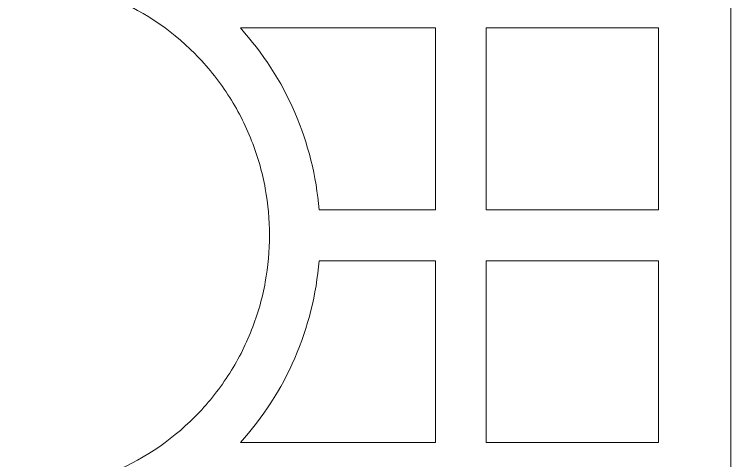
# Model space of a CAD drawing. Header units: centimetres. Extents: x -10 to 9.2, y -12 to 12.7.
# Drawn here: x 4.6 to 9.199, y 3.385 to 6.252 of the extents above; entities that cross this region are included whole.
import ezdxf

# ---------------------------------------------------------------- set-up
doc = ezdxf.new("R2010")
doc.units = ezdxf.units.CM
doc.header["$MEASUREMENT"] = 0
doc.layers.add('layer 1', color=7, linetype='Continuous')

msp = doc.modelspace()

# ---------------------------------------------------------------- linework, layer by layer
at = {"layer": 'layer 1', "color": 242, "lineweight": 9}
for points, knots in [([(9.19904, 12.67695), (9.19904, 4.45748), (9.19904, -3.76202), (9.19904, -11.9815), (9.19904, -11.9815), (6.13291, -11.9815), (3.06675, -11.9815), (0.00061, -11.9815), (0.00061, -11.9815), (0.00061, -3.76202), (0.00061, 4.45748), (0.00061, 12.67695), (0.00061, 12.67695), (3.06675, 12.67695), (6.13291, 12.67695), (9.19904, 12.67695)], [0, 0, 0, 0, 0.2, 0.2, 0.2, 0.2, 0.4, 0.4, 0.4, 0.4, 0.6, 0.6, 0.6, 0.6, 1, 1, 1, 1]), ([(4.59983, 3.18307), (4.69882, 3.18307), (4.79851, 3.19207), (4.89805, 3.21061), (4.89805, 3.21061), (5.00151, 3.22989), (5.10358, 3.25926), (5.20311, 3.29893), (5.20311, 3.29893), (5.41051, 3.38159), (5.59869, 3.50524), (5.75867, 3.66634), (5.75867, 3.66634), (5.83866, 3.74687), (5.90983, 3.83514), (5.97153, 3.93015), (5.97153, 3.93015), (6.03236, 4.02382), (6.08311, 4.1227), (6.1236, 4.22568), (6.1236, 4.22568), (6.163, 4.32584), (6.19217, 4.42859), (6.21133, 4.53278), (6.21133, 4.53278), (6.22972, 4.63296), (6.23868, 4.73334), (6.23868, 4.83299), (6.23868, 4.83299), (6.23868, 4.93265), (6.22972, 5.03304), (6.21133, 5.13323), (6.21133, 5.13323), (6.19217, 5.23741), (6.163, 5.34015), (6.1236, 5.44035), (6.1236, 5.44035), (6.08311, 5.5433), (6.03236, 5.64221), (5.97153, 5.73586), (5.97153, 5.73586), (5.90983, 5.83086), (5.83866, 5.91913), (5.75867, 5.99968), (5.75867, 5.99968), (5.59869, 6.16076), (5.41051, 6.28441), (5.20311, 6.36709), (5.20311, 6.36709), (5.10358, 6.40675), (5.00151, 6.4361), (4.89805, 6.4554), (4.89805, 6.4554), (4.79851, 6.47393), (4.69882, 6.48293), (4.59983, 6.48293), (4.59983, 6.48293), (4.50085, 6.48293), (4.40114, 6.47393), (4.3016, 6.4554), (4.3016, 6.4554), (4.19814, 6.4361), (4.09607, 6.40675), (3.99659, 6.36709), (3.99659, 6.36709), (3.78917, 6.28441), (3.60101, 6.16076), (3.44098, 5.99968), (3.44098, 5.99968), (3.36099, 5.91913), (3.28982, 5.83086), (3.22815, 5.73586), (3.22815, 5.73586), (3.16731, 5.64221), (3.11654, 5.5433), (3.07605, 5.44035), (3.07605, 5.44035), (3.03666, 5.34015), (3.00752, 5.23741), (2.98834, 5.13323), (2.98834, 5.13323), (2.96993, 5.03304), (2.96097, 4.93265), (2.96097, 4.83299), (2.96097, 4.83299), (2.96097, 4.73334), (2.96993, 4.63296), (2.98834, 4.53278), (2.98834, 4.53278), (3.00752, 4.42859), (3.03666, 4.32584), (3.07605, 4.22568), (3.07605, 4.22568), (3.11654, 4.1227), (3.16731, 4.02382), (3.22815, 3.93015), (3.22815, 3.93015), (3.28982, 3.83514), (3.36099, 3.74687), (3.44098, 3.66634), (3.44098, 3.66634), (3.60101, 3.50524), (3.78917, 3.38159), (3.99659, 3.29893), (3.99659, 3.29893), (4.09607, 3.25926), (4.19814, 3.22989), (4.3016, 3.21061), (4.3016, 3.21061), (4.40114, 3.19207), (4.50085, 3.18307), (4.59983, 3.18307)], [0, 0, 0, 0, 0.0344828, 0.0344828, 0.0344828, 0.0344828, 0.0689655, 0.0689655, 0.0689655, 0.0689655, 0.1034483, 0.1034483, 0.1034483, 0.1034483, 0.137931, 0.137931, 0.137931, 0.137931, 0.1724138, 0.1724138, 0.1724138, 0.1724138, 0.2068966, 0.2068966, 0.2068966, 0.2068966, 0.2413793, 0.2413793, 0.2413793, 0.2413793, 0.2758621, 0.2758621, 0.2758621, 0.2758621, 0.3103448, 0.3103448, 0.3103448, 0.3103448, 0.3448276, 0.3448276, 0.3448276, 0.3448276, 0.3793103, 0.3793103, 0.3793103, 0.3793103, 0.4137931, 0.4137931, 0.4137931, 0.4137931, 0.4482759, 0.4482759, 0.4482759, 0.4482759, 0.4827586, 0.4827586, 0.4827586, 0.4827586, 0.5172414, 0.5172414, 0.5172414, 0.5172414, 0.5517241, 0.5517241, 0.5517241, 0.5517241, 0.5862069, 0.5862069, 0.5862069, 0.5862069, 0.6206897, 0.6206897, 0.6206897, 0.6206897, 0.6551724, 0.6551724, 0.6551724, 0.6551724, 0.6896552, 0.6896552, 0.6896552, 0.6896552, 0.7241379, 0.7241379, 0.7241379, 0.7241379, 0.7586207, 0.7586207, 0.7586207, 0.7586207, 0.7931034, 0.7931034, 0.7931034, 0.7931034, 0.8275862, 0.8275862, 0.8275862, 0.8275862, 0.862069, 0.862069, 0.862069, 0.862069, 0.8965517, 0.8965517, 0.8965517, 0.8965517, 0.9310345, 0.9310345, 0.9310345, 0.9310345, 1, 1, 1, 1]), ([(7.30355, 6.16462), (6.88609, 6.16462), (6.46866, 6.16462), (6.05119, 6.16462), (6.05119, 6.16462), (6.19583, 6.0048), (6.31342, 5.82271), (6.40001, 5.62267), (6.40001, 5.62267), (6.48655, 5.42265), (6.53896, 5.21197), (6.55672, 4.99649), (6.55672, 4.99649), (6.80569, 4.99649), (7.05461, 4.99649), (7.30355, 4.99649), (7.30355, 4.99649), (7.30355, 5.38586), (7.30355, 5.77525), (7.30355, 6.16462)], [0, 0, 0, 0, 0.1666667, 0.1666667, 0.1666667, 0.1666667, 0.3333333, 0.3333333, 0.3333333, 0.3333333, 0.5, 0.5, 0.5, 0.5, 0.6666667, 0.6666667, 0.6666667, 0.6666667, 1, 1, 1, 1]), ([(8.73661, 4.99649), (8.73661, 5.38586), (8.73661, 5.77525), (8.73661, 6.16462), (8.73661, 6.16462), (8.36719, 6.16462), (7.99778, 6.16462), (7.62833, 6.16462), (7.62833, 6.16462), (7.62833, 5.77525), (7.62833, 5.38586), (7.62833, 4.99649), (7.62833, 4.99649), (7.99778, 4.99649), (8.36719, 4.99649), (8.73661, 4.99649)], [0, 0, 0, 0, 0.2, 0.2, 0.2, 0.2, 0.4, 0.4, 0.4, 0.4, 0.6, 0.6, 0.6, 0.6, 1, 1, 1, 1]), ([(7.30355, 4.66953), (7.05461, 4.66953), (6.80569, 4.66953), (6.55672, 4.66953), (6.55672, 4.66953), (6.53896, 4.45406), (6.48655, 4.24335), (6.39996, 4.04332), (6.39996, 4.04332), (6.31342, 3.84331), (6.19583, 3.6612), (6.05114, 3.5014), (6.05114, 3.5014), (6.46866, 3.5014), (6.88609, 3.5014), (7.30355, 3.5014), (7.30355, 3.5014), (7.30355, 3.89076), (7.30355, 4.28013), (7.30355, 4.66953)], [0, 0, 0, 0, 0.1666667, 0.1666667, 0.1666667, 0.1666667, 0.3333333, 0.3333333, 0.3333333, 0.3333333, 0.5, 0.5, 0.5, 0.5, 0.6666667, 0.6666667, 0.6666667, 0.6666667, 1, 1, 1, 1]), ([(7.62833, 4.66953), (7.62833, 4.28013), (7.62833, 3.89076), (7.62833, 3.5014), (7.62833, 3.5014), (7.99778, 3.5014), (8.36719, 3.5014), (8.73661, 3.5014), (8.73661, 3.5014), (8.73661, 3.89076), (8.73661, 4.28013), (8.73661, 4.66953), (8.73661, 4.66953), (8.36719, 4.66953), (7.99778, 4.66953), (7.62833, 4.66953)], [0, 0, 0, 0, 0.2, 0.2, 0.2, 0.2, 0.4, 0.4, 0.4, 0.4, 0.6, 0.6, 0.6, 0.6, 1, 1, 1, 1])]:
    msp.add_open_spline(points, degree=3, knots=knots, dxfattribs=at)

doc.saveas('drawing.dxf')
